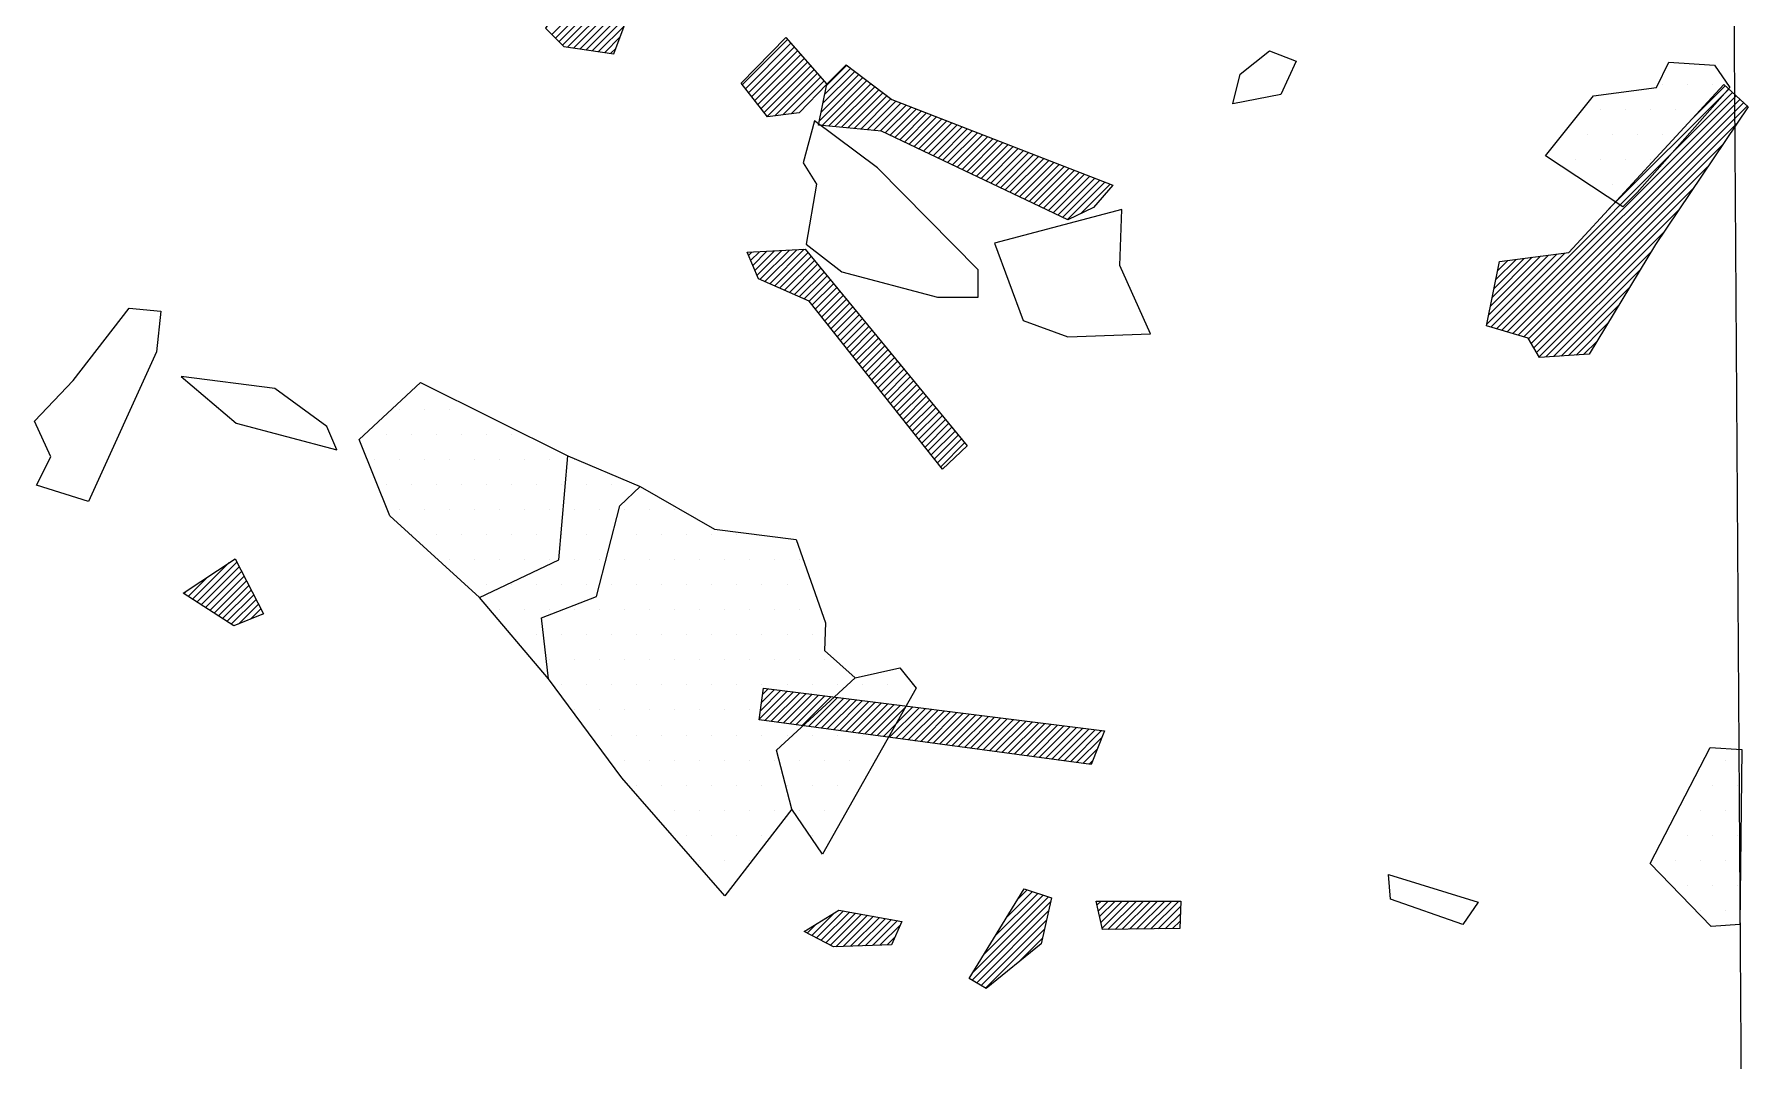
# Model space of a CAD drawing. Header units: metres. Extents: x -3.89 to -2.45, y -19 to -15.4.
# Drawn here: x -3.313 to -2.453, y -17.763 to -17.25 of the extents above; entities that cross this region are included whole.
import ezdxf

# ---------------------------------------------------------------- set-up
doc = ezdxf.new("R2010")
doc.units = ezdxf.units.M
doc.header["$LTSCALE"] = 25
doc.header["$MEASUREMENT"] = 0
doc.linetypes.add('STRICHPUNKTX2', pattern=[2, 1, -0.5, 0, -0.5])
doc.layers.get('0').update_dxf_attribs({"linetype": 'CONTINUOUS'})
for name, color, linetype in [('GRABUNGSGRENZE', 3, 'STRICHPUNKTX2'), ('KNOCHEN', 2, 'CONTINUOUS'), ('KNOCHENSCHRAFF', 2, 'CONTINUOUS'), ('STEINE', 4, 'CONTINUOUS'), ('STEINESCHRAFF', 4, 'CONTINUOUS')]:
    doc.layers.add(name, color=color, linetype=linetype)

# ---------------------------------------------------------------- blocks, each defined once
blk = doc.blocks.new('*X1')
at = {"color": 0}
for p, q in [((-305.493, -1725.01), (-303.33, -1722.847)), ((-305.317, -1725.187), (-303.17, -1723.041)), ((-305.14, -1725.364), (-303.011, -1723.235)), ((-304.963, -1725.541), (-302.851, -1723.429)), ((-304.708, -1725.639), (-302.691, -1723.623)), ((-304.398, -1725.683), (-302.532, -1723.816)), ((-304.089, -1725.727), (-302.372, -1724.01)), ((-303.78, -1725.772), (-302.213, -1724.204)), ((-303.471, -1725.816), (-302.053, -1724.398)), ((-303.161, -1725.86), (-301.893, -1724.592)), ((-302.852, -1725.904), (-302.094, -1725.147)), ((-302.543, -1725.949), (-302.302, -1725.708)), ((-295.983, -1727.52), (-293.718, -1725.255)), ((-295.827, -1727.718), (-293.553, -1725.445)), ((-295.671, -1727.916), (-293.389, -1725.634)), ((-295.515, -1728.114), (-293.225, -1725.823)), ((-295.36, -1728.312), (-293.06, -1726.012)), ((-295.204, -1728.509), (-292.896, -1726.201)), ((-295.048, -1728.707), (-292.731, -1726.39)), ((-294.892, -1728.905), (-292.567, -1726.579)), ((-291.782, -1727.563), (-290.773, -1726.553)), ((-294.737, -1729.103), (-292.403, -1726.769)), ((-294.358, -1729.078), (-292.238, -1726.958)), ((-293.952, -1729.025), (-292.074, -1727.147)), ((-293.546, -1728.973), (-291.909, -1727.336)), ((-292.136, -1729.331), (-289.968, -1727.162)), ((-292.048, -1728.889), (-290.169, -1727.01)), ((-292.001, -1729.549), (-289.766, -1727.314)), ((-291.959, -1728.447), (-290.37, -1726.858)), ((-291.871, -1728.005), (-290.572, -1726.706)), ((-291.678, -1729.58), (-289.565, -1727.467)), ((-291.356, -1729.611), (-289.364, -1727.619)), ((-291.034, -1729.643), (-289.162, -1727.771)), ((-290.712, -1729.674), (-288.961, -1727.923)), ((-290.389, -1729.705), (-288.76, -1728.075)), ((-290.067, -1729.736), (-288.558, -1728.228)), ((-289.745, -1729.768), (-288.315, -1728.338)), ((-258.316, -1739.705), (-246.521, -1727.909)), ((-258.042, -1739.785), (-246.336, -1728.079)), ((-257.769, -1739.865), (-246.152, -1728.248)), ((-252.69, -1733.725), (-246.705, -1727.74)), ((-248.533, -1729.214), (-246.89, -1727.571)), ((-289.422, -1729.799), (-288.06, -1728.437)), ((-289.1, -1729.83), (-287.805, -1728.536)), ((-288.841, -1729.924), (-287.551, -1728.634)), ((-288.601, -1730.038), (-287.296, -1728.733)), ((-288.362, -1730.152), (-287.041, -1728.832)), ((-288.122, -1730.266), (-286.786, -1728.93)), ((-287.882, -1730.38), (-286.531, -1729.029)), ((-287.643, -1730.494), (-286.276, -1729.128)), ((-287.403, -1730.608), (-286.022, -1729.226)), ((-257.496, -1739.945), (-245.967, -1728.417)), ((-257.222, -1740.025), (-245.783, -1728.586)), ((-287.164, -1730.722), (-285.767, -1729.325)), ((-286.924, -1730.836), (-285.512, -1729.424)), ((-286.684, -1730.95), (-285.257, -1729.523)), ((-286.445, -1731.064), (-285.002, -1729.621)), ((-286.205, -1731.178), (-284.747, -1729.72)), ((-285.966, -1731.292), (-284.493, -1729.819)), ((-285.726, -1731.406), (-284.238, -1729.917)), ((-285.487, -1731.52), (-283.983, -1730.016)), ((-285.247, -1731.634), (-283.728, -1730.115)), ((-256.949, -1740.105), (-246.296, -1729.452)), ((-285.007, -1731.748), (-283.473, -1730.214)), ((-284.768, -1731.862), (-283.218, -1730.312)), ((-284.528, -1731.976), (-282.963, -1730.411)), ((-284.289, -1732.09), (-282.709, -1730.51)), ((-284.049, -1732.204), (-282.454, -1730.608)), ((-283.809, -1732.318), (-282.199, -1730.707)), ((-283.57, -1732.432), (-281.944, -1730.806)), ((-283.33, -1732.546), (-281.689, -1730.905)), ((-256.703, -1740.213), (-247.028, -1730.538)), ((-283.091, -1732.66), (-281.434, -1731.003)), ((-282.851, -1732.774), (-281.18, -1731.102)), ((-282.611, -1732.887), (-280.925, -1731.201)), ((-282.372, -1733.001), (-280.67, -1731.299)), ((-282.132, -1733.115), (-280.415, -1731.398)), ((-281.893, -1733.229), (-280.16, -1731.497)), ((-281.653, -1733.343), (-279.905, -1731.596)), ((-281.414, -1733.457), (-279.651, -1731.694)), ((-281.174, -1733.571), (-279.396, -1731.793)), ((-256.573, -1740.437), (-247.761, -1731.624)), ((-280.934, -1733.685), (-279.141, -1731.892)), ((-280.695, -1733.799), (-278.886, -1731.99)), ((-280.455, -1733.913), (-278.631, -1732.089)), ((-280.216, -1734.027), (-278.376, -1732.188)), ((-279.976, -1734.141), (-278.121, -1732.287)), ((-279.736, -1734.255), (-277.867, -1732.385)), ((-279.094, -1733.966), (-277.612, -1732.484)), ((-256.444, -1740.661), (-248.493, -1732.71)), ((-256.314, -1740.885), (-249.225, -1733.796)), ((-256.184, -1741.109), (-249.957, -1734.882)), ((-295.671, -1736.048), (-295.5, -1735.876)), ((-295.566, -1736.296), (-295.127, -1735.857)), ((-295.461, -1736.545), (-294.754, -1735.837)), ((-295.356, -1736.793), (-294.38, -1735.818)), ((-295.251, -1737.042), (-294.007, -1735.798)), ((-295.101, -1737.246), (-293.634, -1735.779)), ((-294.856, -1737.354), (-293.261, -1735.759)), ((-294.61, -1737.462), (-292.888, -1735.739)), ((-294.365, -1737.57), (-292.7, -1735.905)), ((-294.119, -1737.678), (-292.541, -1736.099)), ((-258.796, -1739.478), (-255.296, -1735.978)), ((-258.704, -1739.032), (-255.703, -1736.031)), ((-258.612, -1738.587), (-256.111, -1736.085)), ((-258.589, -1739.624), (-254.889, -1735.924)), ((-258.52, -1738.141), (-256.518, -1736.139)), ((-255.838, -1741.116), (-250.603, -1735.881)), ((-293.874, -1737.786), (-292.381, -1736.293)), ((-293.628, -1737.894), (-292.221, -1736.487)), ((-293.383, -1738.002), (-292.062, -1736.681)), ((-293.137, -1738.11), (-291.902, -1736.875)), ((-258.428, -1737.695), (-256.925, -1736.193)), ((-258.336, -1737.25), (-257.333, -1736.247)), ((-258.244, -1736.804), (-257.74, -1736.3)), ((-258.152, -1736.359), (-258.148, -1736.354)), ((-255.462, -1741.093), (-251.138, -1736.77)), ((-292.892, -1738.218), (-291.742, -1737.069)), ((-292.646, -1738.326), (-291.583, -1737.263)), ((-292.486, -1738.52), (-291.423, -1737.456)), ((-292.33, -1738.717), (-291.263, -1737.65)), ((-292.173, -1738.914), (-291.104, -1737.844)), ((-255.085, -1741.07), (-251.674, -1737.658)), ((-292.017, -1739.111), (-290.944, -1738.038)), ((-291.861, -1739.308), (-290.784, -1738.232)), ((-291.704, -1739.505), (-290.625, -1738.426)), ((-291.548, -1739.702), (-290.465, -1738.62)), ((-254.709, -1741.047), (-252.209, -1738.547)), ((-291.391, -1739.9), (-290.305, -1738.814)), ((-291.235, -1740.097), (-290.146, -1739.008)), ((-291.078, -1740.294), (-289.986, -1739.201)), ((-290.922, -1740.491), (-289.826, -1739.395)), ((-290.766, -1740.688), (-289.667, -1739.589)), ((-254.332, -1741.024), (-252.744, -1739.436)), ((-290.609, -1740.885), (-289.507, -1739.783)), ((-290.453, -1741.082), (-289.347, -1739.977)), ((-290.296, -1741.279), (-289.188, -1740.171)), ((-290.14, -1741.477), (-289.028, -1740.365)), ((-253.956, -1741.001), (-253.279, -1740.324)), ((-289.983, -1741.674), (-288.868, -1740.559)), ((-289.827, -1741.871), (-288.709, -1740.753)), ((-289.671, -1742.068), (-288.549, -1740.946)), ((-289.514, -1742.265), (-288.389, -1741.14)), ((-289.358, -1742.462), (-288.23, -1741.334)), ((-289.201, -1742.659), (-288.07, -1741.528)), ((-289.045, -1742.856), (-287.91, -1741.722)), ((-288.888, -1743.053), (-287.751, -1741.916)), ((-288.732, -1743.251), (-287.591, -1742.11)), ((-288.576, -1743.448), (-287.431, -1742.304)), ((-288.419, -1743.645), (-287.272, -1742.498)), ((-288.263, -1743.842), (-287.112, -1742.691)), ((-288.106, -1744.039), (-286.952, -1742.885)), ((-287.95, -1744.236), (-286.793, -1743.079)), ((-287.793, -1744.433), (-286.633, -1743.273)), ((-287.637, -1744.63), (-286.474, -1743.467)), ((-287.48, -1744.828), (-286.314, -1743.661)), ((-287.324, -1745.025), (-286.154, -1743.855)), ((-287.168, -1745.222), (-285.995, -1744.049)), ((-287.011, -1745.419), (-285.835, -1744.243)), ((-286.855, -1745.616), (-285.675, -1744.436)), ((-286.698, -1745.813), (-285.516, -1744.63)), ((-286.542, -1746.01), (-285.356, -1744.824)), ((-286.385, -1746.207), (-285.196, -1745.018)), ((-286.229, -1746.405), (-285.037, -1745.212)), ((-286.073, -1746.602), (-284.877, -1745.406)), ((-295.128, -1759.192), (-293.743, -1757.807)), ((-295.075, -1758.786), (-294.057, -1757.768)), ((-295.023, -1758.38), (-294.371, -1757.728)), ((-294.97, -1757.974), (-294.685, -1757.689)), ((-294.854, -1759.272), (-293.428, -1757.847)), ((-294.543, -1759.315), (-293.114, -1757.886)), ((-294.231, -1759.357), (-292.8, -1757.925)), ((-293.92, -1759.399), (-292.486, -1757.965)), ((-293.608, -1759.441), (-292.172, -1758.004)), ((-293.297, -1759.483), (-291.858, -1758.044)), ((-292.986, -1759.525), (-291.544, -1758.083)), ((-292.674, -1759.567), (-291.23, -1758.123)), ((-292.363, -1759.609), (-290.916, -1758.162)), ((-292.051, -1759.651), (-290.601, -1758.202)), ((-291.74, -1759.693), (-290.287, -1758.241)), ((-291.428, -1759.736), (-289.973, -1758.281)), ((-291.117, -1759.778), (-289.659, -1758.32)), ((-290.805, -1759.82), (-289.345, -1758.359)), ((-290.494, -1759.862), (-289.031, -1758.399)), ((-290.183, -1759.904), (-288.717, -1758.438)), ((-289.871, -1759.946), (-288.403, -1758.478)), ((-289.56, -1759.988), (-288.089, -1758.517)), ((-289.248, -1760.03), (-287.775, -1758.557)), ((-288.937, -1760.072), (-287.46, -1758.596)), ((-288.625, -1760.115), (-287.146, -1758.636)), ((-288.314, -1760.157), (-286.832, -1758.675)), ((-288.002, -1760.199), (-286.518, -1758.714)), ((-287.691, -1760.241), (-286.204, -1758.754)), ((-287.38, -1760.283), (-285.89, -1758.793)), ((-287.068, -1760.325), (-285.576, -1758.833)), ((-286.757, -1760.367), (-285.262, -1758.872)), ((-286.445, -1760.409), (-284.948, -1758.912)), ((-286.134, -1760.451), (-284.634, -1758.951)), ((-285.822, -1760.493), (-284.319, -1758.991)), ((-285.511, -1760.536), (-284.005, -1759.03)), ((-285.199, -1760.578), (-283.691, -1759.07)), ((-284.888, -1760.62), (-283.377, -1759.109)), ((-284.577, -1760.662), (-283.063, -1759.148)), ((-284.265, -1760.704), (-282.749, -1759.188)), ((-283.954, -1760.746), (-282.435, -1759.227)), ((-283.642, -1760.788), (-282.121, -1759.267)), ((-283.331, -1760.83), (-281.807, -1759.306)), ((-283.019, -1760.872), (-281.492, -1759.346)), ((-282.708, -1760.915), (-281.178, -1759.385)), ((-282.396, -1760.957), (-280.864, -1759.425)), ((-282.085, -1760.999), (-280.55, -1759.464)), ((-281.773, -1761.041), (-280.236, -1759.503)), ((-281.462, -1761.083), (-279.922, -1759.543)), ((-281.151, -1761.125), (-279.608, -1759.582)), ((-280.839, -1761.167), (-279.294, -1759.622)), ((-280.528, -1761.209), (-278.98, -1759.661)), ((-280.216, -1761.251), (-278.666, -1759.701)), ((-279.905, -1761.293), (-278.351, -1759.74)), ((-279.593, -1761.336), (-278.037, -1759.78)), ((-279.282, -1761.378), (-278.013, -1760.109)), ((-278.97, -1761.42), (-278.244, -1760.693)), ((-278.659, -1761.462), (-278.474, -1761.277)), ((-283.377, -1770.069), (-281.219, -1767.911)), ((-282.814, -1769.153), (-281.485, -1767.823)), ((-282.252, -1768.237), (-281.75, -1767.735)), ((-292.281, -1770.134), (-290.935, -1768.788)), ((-292.048, -1770.254), (-290.635, -1768.842)), ((-284.501, -1771.9), (-280.689, -1768.088)), ((-284.498, -1772.25), (-280.581, -1768.333)), ((-284.275, -1772.381), (-280.682, -1768.788)), ((-283.939, -1770.984), (-280.954, -1768)), ((-278.258, -1768.486), (-278.064, -1768.292)), ((-278.196, -1768.777), (-277.711, -1768.292)), ((-278.133, -1769.068), (-277.358, -1768.292)), ((-278.071, -1769.359), (-277.004, -1768.292)), ((-278.009, -1769.651), (-276.651, -1768.292)), ((-277.717, -1769.713), (-276.297, -1768.292)), ((-277.359, -1769.708), (-275.944, -1768.292)), ((-277.001, -1769.703), (-275.59, -1768.293)), ((-276.643, -1769.699), (-275.237, -1768.293)), ((-276.285, -1769.694), (-274.883, -1768.293)), ((-275.926, -1769.689), (-274.53, -1768.293)), ((-275.568, -1769.685), (-274.176, -1768.293)), ((-275.21, -1769.68), (-274.088, -1768.558)), ((-292.747, -1769.893), (-292.299, -1769.445)), ((-292.514, -1770.013), (-291.375, -1768.875)), ((-291.815, -1770.375), (-290.335, -1768.895)), ((-291.582, -1770.496), (-290.034, -1768.948)), ((-291.306, -1770.574), (-289.734, -1769.002)), ((-290.94, -1770.561), (-289.434, -1769.055)), ((-290.574, -1770.548), (-289.134, -1769.108)), ((-290.207, -1770.536), (-288.834, -1769.162)), ((-289.841, -1770.523), (-288.533, -1769.215)), ((-289.475, -1770.51), (-288.233, -1769.268)), ((-289.108, -1770.497), (-288.089, -1769.477)), ((-284.053, -1772.512), (-280.783, -1769.243)), ((-283.83, -1772.643), (-280.884, -1769.698)), ((-274.852, -1769.676), (-274.102, -1768.925)), ((-274.494, -1769.671), (-274.115, -1769.293)), ((-274.135, -1769.666), (-274.129, -1769.66)), ((-288.742, -1770.484), (-288.361, -1770.103)), ((-282.2, -1771.367), (-280.985, -1770.152))]:
    blk.add_line(p, q, dxfattribs=at)
blk = doc.blocks.new('*X2')
at = {"color": 0}
for p, q in [((-323.451, -1753.221), (-321.617, -1751.387)), ((-323.236, -1753.359), (-321.238, -1751.361)), ((-323.02, -1753.497), (-321.117, -1751.594)), ((-323.667, -1753.083), (-322.677, -1752.093)), ((-322.805, -1753.635), (-320.997, -1751.827)), ((-322.589, -1753.773), (-320.876, -1752.06)), ((-322.374, -1753.911), (-320.755, -1752.293)), ((-323.883, -1752.945), (-323.737, -1752.8)), ((-322.158, -1754.049), (-320.635, -1752.526)), ((-321.943, -1754.187), (-320.514, -1752.759)), ((-321.727, -1754.325), (-320.393, -1752.992)), ((-321.512, -1754.463), (-320.273, -1753.224)), ((-321.151, -1754.456), (-320.152, -1753.457)), ((-320.548, -1754.207), (-320.031, -1753.69)), ((-319.945, -1753.957), (-319.91, -1753.923))]:
    blk.add_line(p, q, dxfattribs=at)
blk = doc.blocks.new('*X9')
at = {"color": 0}
for p, q in [((-250, -1727.5), (-250, -1727.5)), ((-248.75, -1727.5), (-248.75, -1727.5)), ((-247.5, -1727.5), (-247.5, -1727.5)), ((-253.125, -1728.75), (-253.125, -1728.75)), ((-251.875, -1728.75), (-251.875, -1728.75)), ((-250.625, -1728.75), (-250.625, -1728.75)), ((-249.375, -1728.75), (-249.375, -1728.75)), ((-248.125, -1728.75), (-248.125, -1728.75)), ((-255, -1730), (-255, -1730)), ((-253.75, -1730), (-253.75, -1730)), ((-252.5, -1730), (-252.5, -1730)), ((-251.25, -1730), (-251.25, -1730)), ((-250, -1730), (-250, -1730)), ((-248.75, -1730), (-248.75, -1730)), ((-254.375, -1731.25), (-254.375, -1731.25)), ((-253.125, -1731.25), (-253.125, -1731.25)), ((-251.875, -1731.25), (-251.875, -1731.25)), ((-250.625, -1731.25), (-250.625, -1731.25)), ((-252.5, -1732.5), (-252.5, -1732.5)), ((-251.25, -1732.5), (-251.25, -1732.5)), ((-313.125, -1743.75), (-313.125, -1743.75)), ((-311.875, -1743.75), (-311.875, -1743.75)), ((-310.625, -1743.75), (-310.625, -1743.75)), ((-309.375, -1743.75), (-309.375, -1743.75)), ((-313.75, -1745), (-313.75, -1745)), ((-312.5, -1745), (-312.5, -1745)), ((-311.25, -1745), (-311.25, -1745)), ((-310, -1745), (-310, -1745)), ((-308.75, -1745), (-308.75, -1745)), ((-307.5, -1745), (-307.5, -1745)), ((-314.375, -1746.25), (-314.375, -1746.25)), ((-313.125, -1746.25), (-313.125, -1746.25)), ((-311.875, -1746.25), (-311.875, -1746.25)), ((-310.625, -1746.25), (-310.625, -1746.25)), ((-309.375, -1746.25), (-309.375, -1746.25)), ((-308.125, -1746.25), (-308.125, -1746.25)), ((-306.875, -1746.25), (-306.875, -1746.25)), ((-305.625, -1746.25), (-305.625, -1746.25)), ((-304.375, -1746.25), (-304.375, -1746.25)), ((-313.75, -1747.5), (-313.75, -1747.5)), ((-312.5, -1747.5), (-312.5, -1747.5)), ((-311.25, -1747.5), (-311.25, -1747.5)), ((-310, -1747.5), (-310, -1747.5)), ((-308.75, -1747.5), (-308.75, -1747.5)), ((-307.5, -1747.5), (-307.5, -1747.5)), ((-306.25, -1747.5), (-306.25, -1747.5)), ((-305, -1747.5), (-305, -1747.5)), ((-303.75, -1747.5), (-303.75, -1747.5)), ((-302.5, -1747.5), (-302.5, -1747.5)), ((-313.125, -1748.75), (-313.125, -1748.75)), ((-311.875, -1748.75), (-311.875, -1748.75)), ((-310.625, -1748.75), (-310.625, -1748.75)), ((-309.375, -1748.75), (-309.375, -1748.75)), ((-308.125, -1748.75), (-308.125, -1748.75)), ((-306.875, -1748.75), (-306.875, -1748.75)), ((-305.625, -1748.75), (-305.625, -1748.75)), ((-304.375, -1748.75), (-304.375, -1748.75)), ((-303.125, -1748.75), (-303.125, -1748.75)), ((-301.875, -1748.75), (-301.875, -1748.75)), ((-300.625, -1748.75), (-300.625, -1748.75)), ((-299.375, -1748.75), (-299.375, -1748.75)), ((-312.5, -1750), (-312.5, -1750)), ((-311.25, -1750), (-311.25, -1750)), ((-310, -1750), (-310, -1750)), ((-308.75, -1750), (-308.75, -1750)), ((-307.5, -1750), (-307.5, -1750)), ((-306.25, -1750), (-306.25, -1750)), ((-305, -1750), (-305, -1750)), ((-303.75, -1750), (-303.75, -1750)), ((-302.5, -1750), (-302.5, -1750)), ((-301.25, -1750), (-301.25, -1750)), ((-300, -1750), (-300, -1750)), ((-298.75, -1750), (-298.75, -1750)), ((-297.5, -1750), (-297.5, -1750)), ((-296.25, -1750), (-296.25, -1750)), ((-310.625, -1751.25), (-310.625, -1751.25)), ((-309.375, -1751.25), (-309.375, -1751.25)), ((-308.125, -1751.25), (-308.125, -1751.25)), ((-306.875, -1751.25), (-306.875, -1751.25)), ((-305.625, -1751.25), (-305.625, -1751.25)), ((-304.375, -1751.25), (-304.375, -1751.25)), ((-303.125, -1751.25), (-303.125, -1751.25)), ((-301.875, -1751.25), (-301.875, -1751.25)), ((-300.625, -1751.25), (-300.625, -1751.25)), ((-299.375, -1751.25), (-299.375, -1751.25)), ((-298.125, -1751.25), (-298.125, -1751.25)), ((-296.875, -1751.25), (-296.875, -1751.25)), ((-295.625, -1751.25), (-295.625, -1751.25)), ((-294.375, -1751.25), (-294.375, -1751.25)), ((-293.125, -1751.25), (-293.125, -1751.25)), ((-308.75, -1752.5), (-308.75, -1752.5)), ((-307.5, -1752.5), (-307.5, -1752.5)), ((-306.25, -1752.5), (-306.25, -1752.5)), ((-305, -1752.5), (-305, -1752.5)), ((-303.75, -1752.5), (-303.75, -1752.5)), ((-302.5, -1752.5), (-302.5, -1752.5)), ((-301.25, -1752.5), (-301.25, -1752.5)), ((-300, -1752.5), (-300, -1752.5)), ((-298.75, -1752.5), (-298.75, -1752.5)), ((-297.5, -1752.5), (-297.5, -1752.5)), ((-296.25, -1752.5), (-296.25, -1752.5)), ((-295, -1752.5), (-295, -1752.5)), ((-293.75, -1752.5), (-293.75, -1752.5)), ((-292.5, -1752.5), (-292.5, -1752.5)), ((-308.125, -1753.75), (-308.125, -1753.75)), ((-306.875, -1753.75), (-306.875, -1753.75)), ((-305.625, -1753.75), (-305.625, -1753.75)), ((-304.375, -1753.75), (-304.375, -1753.75)), ((-303.125, -1753.75), (-303.125, -1753.75)), ((-301.875, -1753.75), (-301.875, -1753.75)), ((-300.625, -1753.75), (-300.625, -1753.75)), ((-299.375, -1753.75), (-299.375, -1753.75)), ((-298.125, -1753.75), (-298.125, -1753.75)), ((-296.875, -1753.75), (-296.875, -1753.75)), ((-295.625, -1753.75), (-295.625, -1753.75)), ((-294.375, -1753.75), (-294.375, -1753.75)), ((-293.125, -1753.75), (-293.125, -1753.75)), ((-307.5, -1755), (-307.5, -1755)), ((-306.25, -1755), (-306.25, -1755)), ((-305, -1755), (-305, -1755)), ((-303.75, -1755), (-303.75, -1755)), ((-302.5, -1755), (-302.5, -1755)), ((-301.25, -1755), (-301.25, -1755)), ((-300, -1755), (-300, -1755)), ((-298.75, -1755), (-298.75, -1755)), ((-297.5, -1755), (-297.5, -1755)), ((-296.25, -1755), (-296.25, -1755)), ((-295, -1755), (-295, -1755)), ((-293.75, -1755), (-293.75, -1755)), ((-292.5, -1755), (-292.5, -1755)), ((-305.625, -1756.25), (-305.625, -1756.25)), ((-304.375, -1756.25), (-304.375, -1756.25)), ((-303.125, -1756.25), (-303.125, -1756.25)), ((-301.875, -1756.25), (-301.875, -1756.25)), ((-300.625, -1756.25), (-300.625, -1756.25)), ((-299.375, -1756.25), (-299.375, -1756.25)), ((-298.125, -1756.25), (-298.125, -1756.25)), ((-296.875, -1756.25), (-296.875, -1756.25)), ((-295.625, -1756.25), (-295.625, -1756.25)), ((-294.375, -1756.25), (-294.375, -1756.25)), ((-293.125, -1756.25), (-293.125, -1756.25)), ((-291.875, -1756.25), (-291.875, -1756.25)), ((-305, -1757.5), (-305, -1757.5)), ((-303.75, -1757.5), (-303.75, -1757.5)), ((-302.5, -1757.5), (-302.5, -1757.5)), ((-301.25, -1757.5), (-301.25, -1757.5)), ((-300, -1757.5), (-300, -1757.5)), ((-298.75, -1757.5), (-298.75, -1757.5)), ((-297.5, -1757.5), (-297.5, -1757.5)), ((-296.25, -1757.5), (-296.25, -1757.5)), ((-295, -1757.5), (-295, -1757.5)), ((-293.75, -1757.5), (-293.75, -1757.5)), ((-292.5, -1757.5), (-292.5, -1757.5)), ((-291.25, -1757.5), (-291.25, -1757.5)), ((-290, -1757.5), (-290, -1757.5)), ((-288.75, -1757.5), (-288.75, -1757.5)), ((-287.5, -1757.5), (-287.5, -1757.5)), ((-304.375, -1758.75), (-304.375, -1758.75)), ((-303.125, -1758.75), (-303.125, -1758.75)), ((-301.875, -1758.75), (-301.875, -1758.75)), ((-300.625, -1758.75), (-300.625, -1758.75)), ((-299.375, -1758.75), (-299.375, -1758.75)), ((-298.125, -1758.75), (-298.125, -1758.75)), ((-296.875, -1758.75), (-296.875, -1758.75)), ((-295.625, -1758.75), (-295.625, -1758.75)), ((-294.375, -1758.75), (-294.375, -1758.75)), ((-293.125, -1758.75), (-293.125, -1758.75)), ((-291.875, -1758.75), (-291.875, -1758.75)), ((-290.625, -1758.75), (-290.625, -1758.75)), ((-289.375, -1758.75), (-289.375, -1758.75)), ((-288.125, -1758.75), (-288.125, -1758.75)), ((-302.5, -1760), (-302.5, -1760)), ((-301.25, -1760), (-301.25, -1760)), ((-300, -1760), (-300, -1760)), ((-298.75, -1760), (-298.75, -1760)), ((-297.5, -1760), (-297.5, -1760)), ((-296.25, -1760), (-296.25, -1760)), ((-295, -1760), (-295, -1760)), ((-293.75, -1760), (-293.75, -1760)), ((-292.5, -1760), (-292.5, -1760)), ((-291.25, -1760), (-291.25, -1760)), ((-290, -1760), (-290, -1760)), ((-288.75, -1760), (-288.75, -1760)), ((-301.875, -1761.25), (-301.875, -1761.25)), ((-300.625, -1761.25), (-300.625, -1761.25)), ((-299.375, -1761.25), (-299.375, -1761.25)), ((-298.125, -1761.25), (-298.125, -1761.25)), ((-296.875, -1761.25), (-296.875, -1761.25)), ((-295.625, -1761.25), (-295.625, -1761.25)), ((-294.375, -1761.25), (-294.375, -1761.25)), ((-293.125, -1761.25), (-293.125, -1761.25)), ((-291.875, -1761.25), (-291.875, -1761.25)), ((-290.625, -1761.25), (-290.625, -1761.25)), ((-289.375, -1761.25), (-289.375, -1761.25)), ((-246.875, -1761.25), (-246.875, -1761.25)), ((-301.25, -1762.5), (-301.25, -1762.5)), ((-300, -1762.5), (-300, -1762.5)), ((-298.75, -1762.5), (-298.75, -1762.5)), ((-297.5, -1762.5), (-297.5, -1762.5)), ((-296.25, -1762.5), (-296.25, -1762.5)), ((-295, -1762.5), (-295, -1762.5)), ((-293.75, -1762.5), (-293.75, -1762.5)), ((-292.5, -1762.5), (-292.5, -1762.5)), ((-291.25, -1762.5), (-291.25, -1762.5)), ((-247.5, -1762.5), (-247.5, -1762.5)), ((-246.25, -1762.5), (-246.25, -1762.5)), ((-299.375, -1763.75), (-299.375, -1763.75)), ((-298.125, -1763.75), (-298.125, -1763.75)), ((-296.875, -1763.75), (-296.875, -1763.75)), ((-295.625, -1763.75), (-295.625, -1763.75)), ((-294.375, -1763.75), (-294.375, -1763.75)), ((-293.125, -1763.75), (-293.125, -1763.75)), ((-291.875, -1763.75), (-291.875, -1763.75)), ((-248.125, -1763.75), (-248.125, -1763.75)), ((-246.875, -1763.75), (-246.875, -1763.75)), ((-298.75, -1765), (-298.75, -1765)), ((-297.5, -1765), (-297.5, -1765)), ((-296.25, -1765), (-296.25, -1765)), ((-295, -1765), (-295, -1765)), ((-292.5, -1765), (-292.5, -1765)), ((-248.75, -1765), (-248.75, -1765)), ((-247.5, -1765), (-247.5, -1765)), ((-246.25, -1765), (-246.25, -1765)), ((-298.125, -1766.25), (-298.125, -1766.25)), ((-296.875, -1766.25), (-296.875, -1766.25)), ((-295.625, -1766.25), (-295.625, -1766.25)), ((-249.375, -1766.25), (-249.375, -1766.25)), ((-248.125, -1766.25), (-248.125, -1766.25)), ((-246.875, -1766.25), (-246.875, -1766.25)), ((-248.75, -1767.5), (-248.75, -1767.5)), ((-247.5, -1767.5), (-247.5, -1767.5)), ((-246.25, -1767.5), (-246.25, -1767.5)), ((-248.125, -1768.75), (-248.125, -1768.75)), ((-246.875, -1768.75), (-246.875, -1768.75))]:
    blk.add_line(p, q, dxfattribs=at)

msp = doc.modelspace()

# ---------------------------------------------------------------- linework, layer by layer
at = {"layer": 'GRABUNGSGRENZE'}
msp.add_lwpolyline([(-2.45268, -18.99931), (-2.4763, -15.40537)], dxfattribs=at)
at = {"layer": 'KNOCHEN'}
for points in [[(-3.04026, -17.22002), (-3.05807, -17.24697), (-3.04891, -17.25613), (-3.02399, -17.25969), (-3.0189, -17.24596), (-3.04026, -17.22002)], [(-2.96042, -17.27446), (-2.93803, -17.25157), (-2.91769, -17.27497), (-2.93143, -17.28921), (-2.9472, -17.29124), (-2.96042, -17.27446)], [(-2.79716, -17.34265), (-2.89023, -17.29838), (-2.92176, -17.29532), (-2.91769, -17.27497), (-2.90803, -17.26531), (-2.88514, -17.28261), (-2.77478, -17.32536), (-2.78445, -17.33655), (-2.79716, -17.34265)], [(-2.45739, -17.28626), (-2.50369, -17.35492), (-2.53676, -17.40984), (-2.56168, -17.41136), (-2.56728, -17.4017), (-2.58813, -17.39559), (-2.58151, -17.36355), (-2.54692, -17.35898), (-2.46959, -17.27507), (-2.45739, -17.28626)], [(-2.85975, -17.46725), (-2.92636, -17.38331), (-2.95179, -17.37211), (-2.95738, -17.35889), (-2.92839, -17.35737), (-2.84754, -17.45555), (-2.85975, -17.46725)], [(-3.2392, -17.52922), (-3.21325, -17.51193), (-3.19902, -17.5394), (-3.21377, -17.5455), (-3.2392, -17.52922)], [(-2.95133, -17.59235), (-2.94929, -17.57658), (-2.77891, -17.59798), (-2.78552, -17.61476), (-2.95133, -17.59235)], [(-2.84658, -17.72156), (-2.81911, -17.67681), (-2.80537, -17.68139), (-2.81047, -17.70428), (-2.83794, -17.72665), (-2.84658, -17.72156)], [(-2.92897, -17.69815), (-2.91168, -17.68747), (-2.88014, -17.69307), (-2.88523, -17.70477), (-2.91423, -17.70578), (-2.92897, -17.69815)], [(-2.77995, -17.69716), (-2.783, -17.68292), (-2.74078, -17.68293), (-2.74129, -17.69666), (-2.77995, -17.69716)]]:
    msp.add_lwpolyline(points, dxfattribs=at)
at = {"layer": 'STEINE'}
for points in [[(-2.71475, -17.28468), (-2.71119, -17.26993), (-2.69644, -17.25824), (-2.68321, -17.26333), (-2.69085, -17.28011), (-2.71475, -17.28468)], [(-2.51996, -17.3361), (-2.55861, -17.31066), (-2.5347, -17.28065), (-2.50316, -17.27659), (-2.49706, -17.26388), (-2.47417, -17.26541), (-2.46654, -17.2766), (-2.51284, -17.32898), (-2.51996, -17.3361)], [(-2.9238, -17.29328), (-2.9294, -17.31413), (-2.92279, -17.32482), (-2.92788, -17.35483), (-2.91008, -17.36856), (-2.86227, -17.38129), (-2.84193, -17.38129), (-2.84193, -17.36756), (-2.89227, -17.31669), (-2.9238, -17.29328)], [(-2.83379, -17.35434), (-2.81955, -17.393), (-2.79718, -17.40114), (-2.75598, -17.39962), (-2.77123, -17.36554), (-2.7702, -17.33757), (-2.83379, -17.35434)], [(-3.28649, -17.48343), (-3.31243, -17.47528), (-3.3053, -17.46104), (-3.31344, -17.44324), (-3.29411, -17.4229), (-3.26612, -17.38679), (-3.25036, -17.38832), (-3.2524, -17.40867), (-3.28649, -17.48343)], [(-3.16746, -17.44582), (-3.1934, -17.42699), (-3.24019, -17.42088), (-3.21273, -17.44428), (-3.16238, -17.45752)], [(-2.93506, -17.63711), (-2.96864, -17.68034), (-3.02, -17.62132), (-3.05661, -17.57198), (-3.09119, -17.53128), (-3.13594, -17.49058), (-3.15119, -17.45243), (-3.12067, -17.42396), (-3.04692, -17.46059), (-3.01081, -17.47586), (-2.97369, -17.49723), (-2.933, -17.50233), (-2.91826, -17.54404), (-2.91877, -17.55777), (-2.90351, -17.5715)], [(-3.16238, -17.45752), (-3.16746, -17.44582)], [(-3.09119, -17.53128), (-3.05151, -17.51247), (-3.04692, -17.46059)], [(-3.05661, -17.57198), (-3.06016, -17.54146), (-3.0327, -17.53079), (-3.02099, -17.48552), (-3.01081, -17.47586)], [(-2.91981, -17.65949), (-2.93506, -17.63711), (-2.94269, -17.60761), (-2.90351, -17.5715), (-2.88113, -17.56642), (-2.873, -17.5766), (-2.91981, -17.65949)], [(-2.46155, -17.69469), (-2.47579, -17.6957), (-2.5063, -17.66416), (-2.47628, -17.60618), (-2.46051, -17.60721), (-2.46155, -17.69469)], [(-2.636, -17.68193), (-2.63702, -17.66973), (-2.59226, -17.68347), (-2.59989, -17.69466), (-2.636, -17.68193)]]:
    msp.add_lwpolyline(points, dxfattribs=at)

# ---------------------------------------------------------------- block references
at = {"layer": 'KNOCHENSCHRAFF', "xscale": 0.01, "yscale": 0.01, "zscale": 0.01}
for name in ['*X2', '*X1']:
    msp.add_blockref(name, (0, 0), dxfattribs=at)
at = {"layer": 'STEINESCHRAFF', "xscale": 0.01, "yscale": 0.01, "zscale": 0.01}
msp.add_blockref('*X9', (0, 0), dxfattribs=at)

doc.saveas('drawing.dxf')
